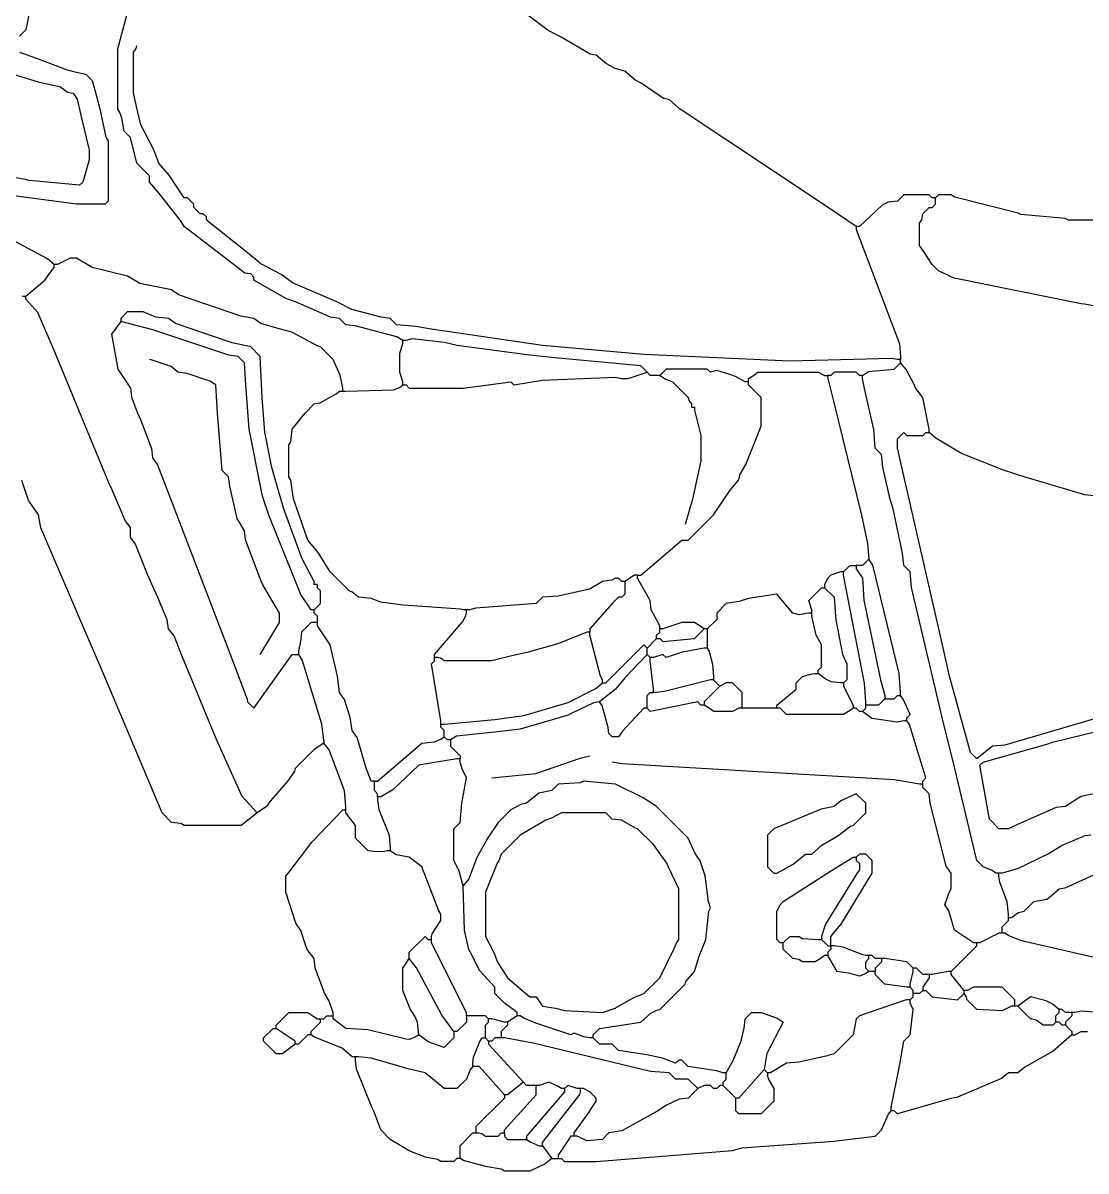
# Model space of a CAD drawing. Header units: millimetres. Extents: x 0.9 to 72.5, y 0.8 to 49.4.
# Drawn here: x 21.82 to 44.53, y 7.86 to 32.39 of the extents above; entities that cross this region are included whole.
import ezdxf

# ---------------------------------------------------------------- set-up
doc = ezdxf.new("R2010")
doc.units = ezdxf.units.MM
doc.layers.add('Default', color=3, linetype='Continuous')

msp = doc.modelspace()

# ---------------------------------------------------------------- linework, layer by layer
at = {"layer": 'Default'}
for points in [[(28.6512, 24.519467), (28.718933, 24.519467), (29.732957, 24.551093), (29.863627, 24.600747), (29.938133, 24.654933), (29.938133, 24.722667), (29.8704, 24.925867), (29.8704, 25.332267), (29.938133, 25.535467), (29.938133, 25.6032), (29.80944, 25.68448), (28.916157, 25.917961), (28.718933, 25.941867), (28.583467, 26.077333), (28.386243, 26.101239), (27.641973, 26.429547), (27.438773, 26.504053), (26.754667, 26.890133), (26.754667, 26.957867), (26.686933, 27.0256), (26.55824, 27.04592), (25.264533, 28.0416), (25.181169, 28.166646), (24.706411, 28.774475), (24.519467, 28.989867), (24.519467, 29.125333), (24.248533, 29.396267), (24.113067, 29.938133), (23.9776, 30.0736), (23.930187, 30.351307), (23.889547, 30.473227), (23.842133, 30.547733), (23.842133, 31.834667), (24.133387, 32.911627)], [(21.969506, 32.709224), (21.877867, 32.241067), (21.7424, 32.1056)], [(39.624, 28.0416), (38.939893, 28.502187), (35.843125, 30.563989), (35.627733, 30.750933), (35.505813, 30.778027), (35.024907, 31.103147), (34.894859, 31.173589), (34.679467, 31.360533), (34.469493, 31.41472), (34.285259, 31.512256), (34.069867, 31.6992), (33.941173, 31.71952), (33.318027, 32.08528), (33.043446, 32.225436), (32.579733, 32.579733)], [(45.78096, 17.834187), (42.802256, 16.959385), (42.536533, 16.933333), (42.197867, 16.6624), (42.0624, 16.797867), (41.614318, 18.428677), (41.478851, 19.038277), (40.504533, 23.300267), (40.504533, 23.503467), (40.64, 23.638933), (40.707733, 23.5712), (41.0464, 23.5712), (41.114133, 23.638933), (41.181867, 23.638933), (41.181867, 23.706667), (41.0464, 24.384), (40.897387, 24.580427), (40.86352, 24.661707), (40.692103, 24.983179), (40.572267, 25.129067), (40.572267, 25.1968), (40.504533, 25.1968), (40.37584, 25.21712), (38.202656, 25.16406), (35.083091, 25.301731), (32.920791, 25.498811), (30.543157, 25.846674), (30.213643, 25.901593), (29.802667, 25.941867), (29.6672, 26.077333), (29.469976, 26.101239), (28.847627, 26.266987), (28.522507, 26.429547), (27.579659, 26.838656), (27.352075, 27.009344), (26.90335, 27.24532), (26.605984, 27.483213), (25.738667, 28.177067), (25.738667, 28.2448), (25.670933, 28.312533), (25.6032, 28.312533), (25.467733, 28.448), (25.467733, 28.515733), (25.332267, 28.6512), (25.264533, 28.6512), (25.076964, 28.932554), (24.941497, 29.135754), (24.722667, 29.396267), (24.614293, 29.680747), (24.340173, 30.215043), (24.275993, 30.484577), (24.1808, 30.8864), (24.1808, 31.766933), (24.234987, 31.84144), (24.248533, 31.9024)], [(21.7424, 31.766933), (22.08784, 31.645013), (22.764376, 31.384439), (22.955624, 31.336627), (23.1648, 31.2928), (23.300267, 31.157333), (23.38832, 30.82544), (23.459639, 30.55371), (23.59152, 29.944907), (23.638933, 29.8704), (23.638933, 28.583467), (23.5712, 28.515733), (22.9616, 28.515733), (21.672432, 28.687645)], [(21.5392, 31.2928), (21.606933, 31.2928), (22.142824, 31.133427), (22.622933, 31.021867), (22.771947, 30.913493), (22.893867, 30.8864), (22.975147, 30.757707), (23.055385, 30.417477), (23.232533, 29.6672), (23.232533, 29.464), (23.097067, 28.989867), (23.029333, 28.922133), (21.948169, 29.020697), (21.871093, 29.044053), (20.997333, 29.193067), (20.9296, 29.193067)], [(45.72, 28.177067), (44.162133, 28.177067), (44.092165, 28.213512), (43.13936, 28.298987), (43.085173, 28.32608), (41.730507, 28.664747), (41.656, 28.718933), (41.385067, 28.718933), (41.317333, 28.6512), (41.2496, 28.6512), (41.181867, 28.718933), (40.64, 28.718933), (40.504533, 28.583467), (40.30731, 28.559561), (40.180552, 28.49895), (39.691733, 28.0416), (39.624, 28.0416), (39.624, 27.973867), (40.546215, 25.530256), (40.572267, 25.264533), (40.572267, 25.1968)], [(46.594557, 25.985694), (44.504447, 26.377444), (44.42849, 26.388541), (41.71696, 26.937547), (41.385067, 27.093333), (41.2496, 27.2288), (41.062656, 27.511925), (40.978667, 27.6352), (40.978667, 28.109333), (41.02608, 28.18384), (41.0464, 28.312533), (41.181867, 28.448), (41.2496, 28.448), (41.317333, 28.515733), (41.317333, 28.583467), (41.317333, 28.6512)], [(21.810133, 26.551467), (21.877867, 26.551467), (22.284267, 26.890133), (22.367631, 27.015179), (22.487467, 27.161067), (22.487467, 27.2288), (22.341579, 27.348636), (21.325579, 27.890503)], [(29.328533, 16.188267), (29.396267, 16.188267), (30.198646, 16.881231), (30.344533, 17.001067), (30.610256, 17.027118), (30.74416, 17.082347), (30.818667, 17.136533), (30.818667, 17.272), (30.750933, 17.339733), (30.750933, 17.407467), (30.750933, 17.4752), (30.547733, 18.6944), (30.615467, 18.762133), (30.615467, 18.829867), (30.615467, 18.8976), (31.208227, 19.590089), (31.279253, 19.717173), (31.2928, 19.778133), (31.2928, 19.845867), (31.225067, 19.845867), (31.164107, 19.859413), (29.939905, 19.945487), (29.468064, 20.009781), (29.25559, 20.090749), (28.989867, 20.1168), (28.843979, 20.236636), (28.786667, 20.252267), (28.380267, 20.658667), (28.12288, 21.07184), (27.906133, 21.336), (27.595915, 22.220597), (27.539019, 22.618869), (27.499733, 22.690667), (27.499733, 23.368), (27.541415, 23.440944), (27.567467, 23.706667), (27.8384, 24.045333), (28.0416, 24.248533), (28.170293, 24.268853), (28.50896, 24.46528), (28.583467, 24.519467), (28.6512, 24.519467), (28.6512, 24.5872), (28.597013, 24.864907), (28.448, 25.1968), (28.177067, 25.467733), (28.119754, 25.483364), (27.56149, 25.782494), (27.290557, 25.850227), (26.90368, 25.96896), (26.754667, 26.077333), (26.47696, 26.124747), (25.142613, 26.57856), (24.9936, 26.686933), (24.316267, 26.8224), (24.052107, 26.978187), (23.300267, 27.161067), (22.9616, 27.364267), (22.826133, 27.364267), (22.5552, 27.2288), (22.487467, 27.2288)], [(26.8224, 15.510933), (26.500389, 15.86348), (25.955413, 17.075573), (25.17648, 18.95856), (25.149387, 19.03984), (25.045703, 19.293579), (24.925867, 19.439467), (24.901961, 19.63669), (24.702347, 20.110027), (24.478827, 20.60448), (24.22144, 21.25472), (24.113067, 21.403733), (24.113067, 21.606933), (24.004693, 21.755947), (23.720213, 22.426507), (23.65248, 22.561973), (22.507787, 25.33904), (22.13228, 26.199584), (21.877867, 26.483733), (21.877867, 26.551467)], [(28.109333, 19.574933), (28.109333, 19.642667), (28.109333, 19.7104), (28.0416, 19.778133), (28.0416, 19.845867), (28.177067, 19.981333), (28.177067, 20.252267), (28.109333, 20.32), (28.109333, 20.387733), (28.0416, 20.387733), (28.0416, 20.455467), (27.784213, 20.936373), (27.384587, 22.020107), (27.137161, 22.88789), (26.988697, 23.641503), (26.927036, 24.381431), (26.890133, 25.264533), (26.686933, 25.467733), (26.287307, 25.555787), (26.206027, 25.58288), (25.07488, 25.96896), (24.925867, 26.077333), (24.660144, 26.103385), (24.384, 26.2128), (24.045333, 26.2128), (23.909867, 26.077333), (23.909867, 26.0096), (23.706667, 25.738667), (23.842133, 24.9936), (24.113067, 24.5872), (24.136973, 24.389976), (24.268853, 24.052107), (24.329813, 23.91664), (24.563294, 23.29429), (24.5872, 23.097067), (24.695573, 22.948053), (26.199253, 19.026293), (26.605653, 17.94256), (26.6192, 17.8816), (26.754667, 17.746133), (27.567467, 18.8976), (27.6352, 18.8976), (27.702933, 18.8976)], [(28.0416, 19.845867), (27.973867, 19.845867), (27.75712, 20.17776), (27.073013, 21.871093), (26.933961, 22.27829), (26.650488, 23.708902), (26.580644, 24.658581), (26.551467, 25.129067), (26.416, 25.264533), (26.218776, 25.288439), (24.593176, 25.830306), (23.909867, 26.0096)], [(29.938133, 24.654933), (30.005867, 24.654933), (30.0736, 24.5872), (31.225067, 24.5872), (32.241067, 24.722667), (32.3088, 24.654933), (32.91975, 24.758001), (34.474917, 24.822799), (34.611733, 24.7904), (34.7472, 24.7904), (35.1536, 24.925867), (35.018133, 25.061333), (33.186316, 25.234355), (32.582751, 25.294712), (31.093247, 25.496911), (30.824643, 25.559373), (30.141333, 25.637067), (30.005867, 25.6032), (29.938133, 25.6032)], [(26.890133, 18.8976), (27.296533, 19.574933), (27.296533, 19.778133), (26.94432, 20.38096), (26.910453, 20.46224), (26.575373, 21.341976), (26.551467, 21.5392), (26.39568, 21.80336), (26.236706, 22.493443), (26.2128, 22.690667), (26.077333, 22.826133), (25.972045, 24.048351), (25.941867, 24.654933), (25.813173, 24.736213), (25.32629, 24.901961), (25.129067, 24.925867), (24.983179, 25.045703), (24.580427, 25.183253), (24.519467, 25.1968)], [(39.759467, 24.858133), (39.88816, 24.939413), (40.4368, 24.9936), (40.572267, 25.129067)], [(34.9504, 20.590933), (35.018133, 20.590933), (35.898667, 21.336), (36.034133, 21.336), (36.576, 21.877867), (36.930923, 22.407541), (37.117867, 22.622933), (37.14496, 22.744853), (37.26688, 22.954827), (37.592, 23.7744), (37.592, 24.384), (37.321067, 24.654933), (37.321067, 24.722667), (37.253333, 24.722667), (37.04336, 24.837813), (36.92144, 24.878453), (36.643733, 24.959733), (36.508267, 24.925867), (36.440533, 24.9936), (35.56, 24.9936), (35.424533, 24.858133), (35.553227, 24.776853), (35.695467, 24.722667), (36.034133, 24.384), (36.04768, 24.32304), (36.101867, 24.248533), (36.101867, 24.1808), (36.1696, 24.1808), (36.1696, 24.113067), (36.305067, 23.5712), (36.305067, 23.029333), (36.125773, 22.210557), (35.9664, 21.674667)], [(35.424533, 24.858133), (35.221333, 24.858133), (35.1536, 24.925867)], [(37.321067, 24.722667), (37.321067, 24.7904), (37.44976, 24.87168), (37.524267, 24.925867), (38.8112, 24.925867), (38.946667, 24.858133), (39.0144, 24.858133)], [(42.739733, 12.937067), (42.739733, 13.0048), (42.739733, 13.072533), (42.8752, 13.208), (42.8752, 13.275733), (42.8752, 13.343467), (42.849149, 13.60919), (42.69232, 14.027573), (42.672, 14.156267), (42.672, 14.224), (42.604267, 14.224), (42.52976, 14.278187), (42.333333, 14.359467), (42.197867, 14.494933), (41.679906, 16.668376), (41.496627, 17.40149), (40.802926, 20.324577), (40.775467, 20.658667), (40.64, 20.794133), (40.613949, 21.059856), (40.41648, 22.00656), (40.348747, 22.20976), (40.191918, 22.899077), (40.165867, 23.1648), (40.0304, 23.300267), (40.001952, 23.702603), (39.803294, 24.581224), (39.759467, 24.7904), (39.759467, 24.858133), (39.691733, 24.858133), (39.624, 24.925867), (39.149867, 24.925867), (39.082133, 24.858133), (39.0144, 24.858133), (39.0144, 24.7904), (39.13632, 24.309493), (39.739147, 21.871093), (39.867474, 21.26369), (39.894933, 20.9296), (39.759467, 20.794133), (39.691733, 20.794133), (39.624, 20.794133), (39.624, 20.7264), (39.759467, 20.5232), (39.788644, 20.052714), (40.139815, 18.350523), (40.2336, 18.017067), (40.2336, 17.949333), (40.301333, 17.949333), (40.4368, 17.949333), (40.504533, 18.017067), (40.572267, 18.017067), (40.572267, 18.0848), (40.543819, 18.487136), (39.976213, 20.800907), (39.894933, 20.9296)], [(44.704, 22.284267), (44.506776, 22.308173), (43.354544, 22.648985), (43.275624, 22.666761), (42.746507, 22.83968), (42.665227, 22.873547), (41.872747, 23.191893), (41.713313, 23.284636), (41.327754, 23.519097), (41.181867, 23.638933)], [(31.157333, 8.128), (31.157333, 8.195733), (31.157333, 8.398933), (31.428267, 8.669867), (31.496, 8.669867), (31.563733, 8.669867), (31.624693, 8.65632), (31.6992, 8.602133), (31.970133, 8.602133), (32.037867, 8.669867), (32.1056, 8.669867), (32.1056, 8.602133), (32.173333, 8.5344), (32.512, 8.5344), (32.579733, 8.5344), (32.65424, 8.480213), (32.850667, 8.398933), (32.9184, 8.398933), (33.1216, 8.128), (32.975713, 8.008164), (32.647467, 7.857067), (32.1056, 7.857067), (32.03329, 7.897341), (31.703777, 7.952259), (31.23184, 8.080587), (31.157333, 8.128), (31.0896, 8.128), (31.021867, 8.060267), (30.750933, 8.060267), (30.67799, 8.101949), (30.417477, 8.154051), (30.084021, 8.279097), (29.6672, 8.5344), (29.464, 8.7376), (29.314987, 9.137227), (29.274347, 9.218507), (28.946039, 10.03051), (28.922133, 10.227733), (28.922133, 10.295467), (28.8544, 10.295467), (28.639008, 10.482411), (28.048373, 10.715413), (27.973867, 10.7696), (27.906133, 10.7696), (27.702933, 10.5664), (27.6352, 10.5664), (27.364267, 10.3632), (27.2288, 10.3632), (26.957867, 10.634133), (26.957867, 10.701867), (27.161067, 10.905067), (27.2288, 10.905067), (27.2288, 10.9728), (27.499733, 11.243733), (27.906133, 11.243733), (28.034827, 11.162453), (28.109333, 11.108267), (28.177067, 11.108267), (28.2448, 11.108267), (28.312533, 11.176), (28.380267, 11.176), (28.448, 11.176), (28.448, 11.243733), (28.353173, 11.50112), (28.260431, 11.660554), (28.065506, 12.197976), (28.0416, 12.3952), (27.892587, 12.591627), (27.862306, 12.67211), (27.755036, 12.994379), (27.650831, 13.150687), (27.432, 13.8176), (27.432, 14.156267), (27.551836, 14.302154), (27.990723, 14.886009), (28.6512, 15.578667), (28.718933, 15.578667), (28.718933, 15.6464), (28.691474, 15.98049), (28.364636, 16.855179), (28.2448, 17.001067), (28.0416, 16.8656), (27.6352, 16.4592), (27.619569, 16.401887), (27.482999, 16.20261), (27.110067, 15.767523), (27.0256, 15.6464), (26.8224, 15.510933), (26.483733, 15.24), (25.264533, 15.24), (25.190824, 15.283827), (24.9936, 15.307733), (24.7904, 15.510933), (23.483147, 18.619893), (23.18512, 19.310773), (22.202987, 21.60016), (22.1488, 21.877867), (21.959147, 22.155573), (21.932053, 22.20976), (21.794503, 22.612513)], [(39.759467, 17.6784), (39.8272, 17.746133), (39.8272, 17.813867), (39.8272, 17.8816), (39.798752, 18.283936), (39.353067, 20.590933), (39.353067, 20.658667), (39.285333, 20.658667), (39.082133, 20.590933), (39.0144, 20.5232), (38.946667, 20.387733), (38.946667, 20.32), (39.149867, 20.1168), (39.178315, 19.714464), (39.190141, 19.63809), (39.332747, 18.890827), (39.4208, 18.6944), (39.4208, 18.355733), (39.353067, 18.288), (39.353067, 18.220267), (39.556267, 17.813867), (39.556267, 17.746133)], [(39.353067, 20.658667), (39.488533, 20.794133), (39.556267, 20.794133), (39.624, 20.794133)], [(34.679467, 20.455467), (34.611733, 20.455467), (34.544, 20.5232), (34.476267, 20.5232), (34.402557, 20.479373), (34.205333, 20.455467), (33.941173, 20.29968), (33.86069, 20.276173), (33.25249, 20.144259), (32.9184, 20.1168), (32.782933, 19.981333), (31.498569, 19.88277), (31.360533, 19.845867), (31.2928, 19.845867)], [(34.205333, 18.288), (34.273067, 18.288), (35.085867, 19.1008), (35.1536, 19.033067), (35.3568, 19.236267), (35.3568, 19.304), (35.424533, 19.371733), (35.424533, 19.439467), (35.424533, 19.5072), (35.245239, 19.851843), (35.221333, 20.049067), (34.9504, 20.5232), (34.9504, 20.590933), (34.882667, 20.590933), (34.679467, 20.455467), (34.679467, 20.387733), (34.679467, 20.184533), (34.611733, 20.1168), (34.544, 20.1168), (34.408533, 19.981333), (33.9344, 19.439467), (33.9344, 19.371733)], [(37.930667, 17.746133), (37.930667, 17.813867), (38.337067, 18.152533), (38.337067, 18.288), (38.472533, 18.423467), (38.682507, 18.477653), (38.743467, 18.4912), (38.8112, 18.4912), (38.8112, 18.558933), (38.878933, 18.626667), (38.878933, 19.1008), (38.770926, 19.308577), (38.675733, 19.7104), (38.675733, 19.778133), (38.608, 19.778133), (38.4048, 19.744267), (38.269333, 19.778133), (37.930667, 20.184533), (37.325131, 20.088352), (37.12464, 20.028747), (36.846933, 19.981333), (36.643733, 19.778133), (36.643733, 19.642667), (36.440533, 19.439467), (36.440533, 19.371733), (36.440533, 19.1008), (36.440533, 19.033067), (36.484361, 18.959357), (36.549949, 18.68919), (36.576, 18.423467), (36.576, 18.355733), (36.711467, 18.220267), (36.3728, 17.8816), (36.3728, 17.813867)], [(38.675733, 19.778133), (38.675733, 19.845867), (38.608, 20.049067), (38.878933, 20.32), (38.946667, 20.32)], [(29.396267, 15.8496), (29.396267, 15.917333), (29.328533, 15.985067), (29.328533, 16.120533), (29.328533, 16.188267), (29.2608, 16.188267), (29.149239, 16.465176), (28.962773, 17.122987), (28.8544, 17.272), (28.810573, 17.54891), (28.69184, 17.935787), (28.583467, 18.0848), (28.539639, 18.429443), (28.380267, 19.1008), (28.109333, 19.5072), (28.109333, 19.574933), (28.0416, 19.574933), (27.973867, 19.574933), (27.770667, 19.371733), (27.746761, 19.17451), (27.702933, 18.965333), (27.702933, 18.8976), (27.784213, 18.768907), (28.197387, 17.41424), (28.2448, 17.001067)], [(35.3568, 19.236267), (35.424533, 19.236267), (35.492267, 19.168533), (36.1696, 19.236267), (36.3728, 19.439467), (36.1696, 19.574933), (35.898667, 19.574933), (35.492267, 19.439467), (35.424533, 19.439467)], [(36.440533, 19.439467), (36.3728, 19.439467)], [(30.750933, 17.407467), (30.818667, 17.407467), (31.900302, 17.506669), (32.518773, 17.590347), (32.912424, 17.702306), (33.46704, 17.868053), (34.059446, 18.168164), (34.205333, 18.288), (34.205333, 18.355733), (34.15792, 18.43024), (33.9344, 19.304), (33.9344, 19.371733), (33.866667, 19.371733), (33.250293, 19.12112), (32.584944, 18.939282), (32.23649, 18.857326), (31.834667, 18.762133), (30.818667, 18.762133), (30.74416, 18.81632), (30.6832, 18.829867), (30.615467, 18.829867)], [(35.1536, 17.746133), (35.1536, 17.813867), (35.1536, 18.017067), (35.221333, 18.0848), (35.289067, 18.0848), (35.289067, 18.152533), (35.221333, 18.762133), (35.221333, 18.829867), (35.1536, 18.8976), (34.69625, 18.408781), (34.476267, 18.152533), (34.1376, 17.8816)], [(35.1536, 18.8976), (35.1536, 19.033067)], [(36.440533, 19.033067), (36.3728, 19.033067), (35.904643, 18.941427), (35.56, 18.829867), (35.492267, 18.8976), (35.289067, 18.829867), (35.221333, 18.829867)], [(39.353067, 18.288), (39.285333, 18.288), (39.08811, 18.311906), (38.957087, 18.371364), (38.8112, 18.4912)], [(36.576, 18.355733), (36.508267, 18.355733), (35.554024, 18.108706), (35.3568, 18.0848), (35.289067, 18.0848)], [(37.1856, 17.746133), (37.1856, 17.813867), (37.1856, 18.0848), (36.9824, 18.288), (36.846933, 18.288), (36.711467, 18.220267)], [(40.2336, 17.949333), (40.098133, 17.813867), (39.894933, 17.813867), (39.8272, 17.813867)], [(40.707733, 17.4752), (40.707733, 17.542933), (40.775467, 17.610667), (40.626453, 17.94256), (40.572267, 18.017067)], [(41.0464, 16.120533), (41.0464, 16.188267), (41.114133, 16.256), (40.76192, 17.400693), (40.707733, 17.4752), (40.64, 17.4752), (40.500886, 17.446023), (39.955893, 17.529387), (39.759467, 17.6784), (39.691733, 17.6784), (39.624, 17.746133), (39.556267, 17.746133), (39.48176, 17.691947), (39.353067, 17.610667), (38.133867, 17.610667), (37.9984, 17.746133), (37.930667, 17.746133), (37.862933, 17.746133), (37.253333, 17.746133), (37.1856, 17.746133), (37.117867, 17.746133), (36.9824, 17.6784), (36.576, 17.6784), (36.501493, 17.732587), (36.3728, 17.813867), (36.305067, 17.813867), (36.237333, 17.8816), (35.221333, 17.6784), (35.1536, 17.746133), (35.085867, 17.746133), (34.628517, 17.257314), (34.544, 17.136533), (34.408533, 17.136533), (34.3408, 17.204267), (34.32048, 17.33296), (34.191787, 17.807093), (34.1376, 17.8816), (34.008907, 17.86128), (33.517579, 17.626297), (33.46704, 17.59712), (32.440619, 17.301177), (31.899831, 17.235097), (31.082827, 17.15008), (30.954133, 17.0688), (30.954133, 17.001067), (30.954133, 16.933333), (31.157333, 16.730133), (31.157333, 16.6624)], [(44.704, 15.917333), (44.426293, 15.863147), (44.0944, 15.6464), (43.897176, 15.622494), (43.071627, 15.26032), (42.8752, 15.172267), (42.672, 15.172267), (42.4688, 15.375467), (42.2656, 16.526933), (42.333333, 16.594667), (43.694773, 16.980747), (43.816693, 17.021387), (44.839467, 17.272)], [(30.954133, 17.0688), (30.8864, 17.0688), (30.818667, 17.136533)], [(31.834667, 16.256), (32.779629, 16.35347), (33.724427, 16.675947), (33.9344, 16.730133)], [(34.002133, 10.701867), (34.002133, 10.7696), (34.1376, 10.905067), (35.018133, 11.040533), (35.233525, 11.227477), (35.363573, 11.29792), (35.424533, 11.311467), (35.9664, 11.853333), (35.982656, 11.908875), (36.1696, 12.124267), (36.264427, 12.449387), (36.410355, 12.804618), (36.470712, 13.408182), (36.508267, 13.478933), (36.469711, 13.618047), (36.396706, 14.162243), (36.289436, 14.484513), (36.185231, 14.640821), (36.034133, 14.969067), (35.3568, 15.6464), (35.073675, 15.833344), (34.476267, 16.120533), (33.798933, 16.188267), (33.727553, 16.149711), (33.257067, 16.120533), (33.1216, 15.985067), (32.843893, 15.93088), (32.579733, 15.714133), (32.457813, 15.68704), (32.241067, 15.578667), (31.970133, 15.307733), (31.753387, 14.97584), (31.51632, 14.555893), (31.344903, 14.098954), (31.225067, 13.953067), (31.131282, 14.286523), (31.021867, 14.494933), (31.021867, 15.172267), (31.157333, 15.307733), (31.197607, 15.71871), (31.2928, 16.256), (31.204747, 16.452427), (31.157333, 16.594667), (31.157333, 16.6624), (31.0896, 16.6624), (30.484577, 16.567207), (30.2768, 16.526933), (29.719985, 16.001883), (29.464, 15.8496), (29.396267, 15.8496), (29.396267, 15.781867), (29.420173, 15.584643), (29.641149, 15.03159), (29.6672, 14.765867), (29.6672, 14.698133)], [(41.656, 12.124267), (42.197867, 12.666133), (42.197867, 12.733867), (42.130133, 12.733867), (41.723733, 13.0048), (41.601813, 13.417973), (41.520533, 13.546667), (41.567947, 13.688907), (41.608587, 13.810827), (41.656, 13.885333), (41.656, 14.224), (41.547627, 14.373013), (41.205773, 15.72011), (41.181867, 15.917333), (41.0464, 16.0528), (41.0464, 16.120533), (40.978667, 16.120533), (40.44201, 16.214318), (34.614124, 16.558011), (34.408533, 16.594667)], [(31.428267, 10.092267), (31.428267, 10.16), (31.448587, 10.288693), (31.57728, 10.62736), (31.631467, 10.701867), (31.6992, 10.701867), (31.6992, 10.7696), (31.6992, 10.9728), (31.766933, 11.040533), (31.766933, 11.108267), (31.6992, 11.176), (31.360533, 11.176), (31.2928, 11.176), (31.2928, 11.108267), (31.2928, 11.040533), (31.0896, 10.837333), (31.021867, 10.837333), (31.021867, 10.7696), (31.021867, 10.701867), (30.818667, 10.498667), (30.473227, 10.620587), (30.2768, 10.7696), (30.250749, 11.035323), (30.193436, 11.165579), (30.089231, 11.321887), (29.938133, 11.717867), (29.938133, 12.192), (30.019413, 12.320693), (30.0736, 12.3952), (30.0736, 12.530667), (30.412267, 12.869333), (30.48, 12.8016), (30.547733, 12.8016), (30.547733, 12.869333), (30.563364, 12.926646), (30.750933, 13.208), (30.750933, 13.343467), (30.70352, 13.417973), (30.344533, 14.359467), (30.0736, 14.562667), (29.795893, 14.616853), (29.6672, 14.698133), (29.599467, 14.698133), (29.538507, 14.684587), (29.39029, 14.674227), (29.193067, 14.698133), (28.922133, 14.969067), (28.922133, 15.24), (28.718933, 15.510933), (28.718933, 15.578667)], [(44.636267, 15.0368), (44.507573, 15.01648), (44.037087, 14.817969), (43.74896, 14.643947), (43.072424, 14.315639), (42.739733, 14.224), (42.672, 14.224)], [(40.775467, 11.514667), (40.8432, 11.5824), (40.8432, 11.650133), (40.8432, 11.717867), (40.775467, 11.7856), (40.707733, 11.7856), (40.2336, 11.853333), (40.0304, 12.056533), (40.0304, 12.124267), (39.962667, 12.124267), (39.894933, 12.124267), (39.820427, 12.07008), (39.691733, 12.022667), (39.495307, 12.076853), (39.2176, 12.124267), (39.0144, 12.462933), (38.946667, 12.462933), (38.87216, 12.408747), (38.743467, 12.327467), (38.472533, 12.327467), (38.398027, 12.37488), (38.269333, 12.3952), (38.066133, 12.5984), (38.066133, 12.666133), (38.066133, 12.733867), (37.9984, 12.733867), (37.930667, 12.8016), (37.930667, 13.4112), (37.9984, 13.546667), (38.066133, 13.6144), (39.094325, 14.275477), (39.556267, 14.562667), (39.624, 14.562667), (39.624, 14.494933), (39.691733, 14.4272), (39.691733, 14.291733), (39.637547, 14.217227), (38.966987, 13.133493), (38.878933, 12.869333), (38.878933, 12.8016), (39.0144, 12.666133), (39.082133, 12.666133), (39.082133, 12.733867), (39.082133, 12.869333), (39.300964, 13.129846), (39.962667, 14.224), (39.962667, 14.494933), (39.8272, 14.6304), (39.691733, 14.6304), (39.624, 14.562667)], [(42.8752, 13.275733), (42.942933, 13.275733), (43.091947, 13.384107), (43.213867, 13.4112), (43.417067, 13.6144), (43.694773, 13.668587), (43.743541, 13.698389), (43.958933, 13.885333), (44.087627, 13.905653), (44.832693, 14.24432)], [(32.376533, 11.176), (32.376533, 11.243733), (32.1056, 11.446933), (31.9024, 11.650133), (31.9024, 11.7856), (31.580389, 12.138146), (31.376164, 12.541087), (31.346987, 12.591627), (31.256536, 13.006898), (31.225067, 13.953067)], [(31.2928, 11.176), (31.2928, 11.243733), (30.547733, 12.733867), (30.547733, 12.8016)], [(38.066133, 12.733867), (38.2016, 12.869333), (38.4048, 12.869333), (38.47711, 12.829059), (38.8112, 12.8016), (38.878933, 12.8016)], [(45.449067, 12.192), (45.381333, 12.192), (45.324021, 12.207631), (45.03809, 12.367741), (44.708577, 12.422659), (43.219077, 12.759918), (43.13936, 12.78128), (42.881973, 12.88288), (42.807467, 12.937067), (42.739733, 12.937067), (42.672, 12.937067), (42.2656, 12.733867), (42.197867, 12.733867)], [(39.894933, 12.124267), (39.8272, 12.192), (39.8272, 12.327467), (39.894933, 12.3952), (39.894933, 12.462933), (39.8272, 12.462933), (39.76624, 12.47648), (39.34709, 12.642227), (39.149867, 12.666133), (39.082133, 12.666133), (39.082133, 12.5984), (39.0144, 12.530667), (39.0144, 12.462933)], [(31.021867, 10.837333), (30.767189, 11.188192), (30.224697, 12.202421), (30.0736, 12.3952)], [(40.165867, 12.3952), (40.098133, 12.3952), (40.0304, 12.3952), (39.962667, 12.462933), (39.894933, 12.462933)], [(40.775467, 11.7856), (40.775467, 11.853333), (40.8432, 12.124267), (40.8432, 12.192), (40.707733, 12.327467), (40.430824, 12.371294), (40.2336, 12.3952), (40.165867, 12.3952), (40.165867, 12.327467), (40.0304, 12.192), (40.0304, 12.124267)], [(41.181867, 12.056533), (41.114133, 12.056533), (41.0464, 12.056533), (40.910933, 12.192), (40.8432, 12.192)], [(44.0944, 10.9728), (44.026667, 10.9728), (43.958933, 11.040533), (43.8912, 11.040533), (43.823467, 10.9728), (43.620267, 10.9728), (43.471253, 11.081173), (43.349333, 11.108267), (43.0784, 11.3792), (43.010667, 11.3792), (42.942933, 11.3792), (42.739733, 11.2776), (42.197867, 11.311467), (41.994667, 11.514667), (41.98112, 11.575627), (41.926933, 11.650133), (41.926933, 11.717867), (41.656, 12.056533), (41.656, 12.124267), (41.588267, 12.124267), (41.2496, 12.056533), (41.181867, 12.056533), (41.181867, 11.9888), (41.0464, 11.7856), (41.0464, 11.717867), (41.114133, 11.717867), (41.2496, 11.5824), (41.791467, 11.514667), (41.926933, 11.650133)], [(43.010667, 11.3792), (43.010667, 11.446933), (43.010667, 11.514667), (42.739733, 11.7856), (42.130133, 11.7856), (41.994667, 11.717867), (41.926933, 11.717867)], [(41.0464, 11.717867), (40.978667, 11.650133), (40.910933, 11.650133), (40.8432, 11.650133)], [(43.8912, 11.040533), (43.8912, 11.108267), (43.8912, 11.176), (43.958933, 11.243733), (43.958933, 11.311467), (43.813046, 11.431303), (43.682024, 11.490761), (43.349333, 11.5824), (43.0784, 11.3792)], [(33.1216, 8.128), (33.189333, 8.128), (33.257067, 8.128), (33.3248, 8.128), (33.392533, 8.060267), (34.069867, 8.060267), (36.979624, 8.294002), (37.178827, 8.35152), (39.147476, 8.497744), (40.0304, 8.602133), (40.165867, 8.7376), (40.31488, 9.069493), (40.369067, 9.144), (40.369067, 9.211733), (40.546215, 10.097477), (40.64, 10.634133), (40.775467, 10.7696), (40.8432, 11.311467), (40.775467, 11.446933), (40.775467, 11.514667), (40.707733, 11.514667), (40.646773, 11.50112), (39.691733, 11.176), (39.624, 11.108267), (39.556267, 10.7696), (39.149867, 10.3632), (39.088907, 10.349653), (39.008424, 10.319373), (38.39959, 10.186051), (38.133867, 10.16), (37.7952, 9.9568), (37.727467, 9.9568), (37.727467, 9.889067), (37.741013, 9.828107), (37.862933, 9.618133), (37.862933, 9.3472), (37.592, 9.076267), (37.117867, 9.076267), (37.050133, 9.144), (37.050133, 9.3472), (37.050133, 9.414933), (36.7792, 9.685867), (36.711467, 9.685867), (36.643733, 9.618133), (36.576, 9.618133), (36.508267, 9.685867), (36.3728, 9.685867), (36.237333, 9.618133), (36.034133, 9.414933), (35.83691, 9.391027), (35.570421, 9.263836), (35.363573, 9.130453), (34.618507, 8.71728), (34.3408, 8.669867), (34.205333, 8.5344), (33.866667, 8.500533), (33.663467, 8.602133), (33.595733, 8.602133), (33.528, 8.602133), (33.257067, 8.195733), (33.257067, 8.128)], [(44.229867, 11.243733), (44.162133, 11.243733), (44.0944, 11.243733), (44.026667, 11.311467), (43.958933, 11.311467)], [(27.973867, 10.7696), (27.973867, 10.837333), (28.177067, 11.040533), (28.177067, 11.108267)], [(30.2768, 10.7696), (30.202293, 10.715413), (30.0736, 10.668), (30.00129, 10.674407), (29.189419, 10.875889), (28.718933, 10.905067), (28.448, 11.108267), (28.448, 11.176)], [(32.173333, 11.040533), (32.1056, 11.040533), (31.834667, 11.108267), (31.766933, 11.108267)], [(36.846933, 9.9568), (36.7792, 9.9568), (36.639157, 9.997074), (36.034133, 10.092267), (35.898667, 10.227733), (35.830933, 10.227733), (35.7632, 10.16), (35.487056, 10.269415), (35.14839, 10.337149), (34.544, 10.430933), (34.408533, 10.5664), (34.1376, 10.5664), (34.002133, 10.701867), (33.9344, 10.701867), (33.805707, 10.722187), (33.595733, 10.803467), (33.528, 10.7696), (32.77616, 11.020213), (32.518773, 11.121813), (32.444267, 11.176), (32.376533, 11.176), (32.173333, 11.040533), (32.173333, 10.9728), (32.037867, 10.837333), (32.037867, 10.7696), (32.037867, 10.701867)], [(36.7792, 9.685867), (36.7792, 9.7536), (36.846933, 9.821333), (36.846933, 9.889067), (36.846933, 9.9568), (36.995947, 10.22096), (37.161694, 10.64011), (37.229427, 10.911043), (37.253333, 11.108267), (37.3888, 11.243733), (37.592, 11.243733), (37.856957, 11.152094), (37.93744, 11.121813), (38.066133, 11.040533), (37.71392, 10.369973), (37.659733, 10.024533), (37.117867, 9.414933), (37.050133, 9.414933)], [(44.771733, 11.243733), (44.437643, 11.271193), (44.2976, 11.243733), (44.229867, 11.243733), (44.229867, 11.176), (44.0944, 11.040533), (44.0944, 10.9728), (44.229867, 10.837333), (44.229867, 10.7696), (44.2976, 10.7696), (44.433067, 10.837333), (44.568533, 10.837333)], [(27.6352, 10.5664), (27.6352, 10.634133), (27.2288, 10.905067)], [(31.766933, 10.634133), (31.6992, 10.701867)], [(36.237333, 9.618133), (36.034133, 9.821333), (35.7632, 9.821333), (35.627733, 9.9568), (35.225397, 9.985248), (32.72041, 10.592451), (32.1056, 10.701867), (32.037867, 10.701867), (31.970133, 10.701867), (31.9024, 10.701867), (31.834667, 10.634133), (31.766933, 10.634133), (31.766933, 10.5664), (32.512, 9.7536)], [(44.229867, 10.7696), (43.833887, 10.415303), (43.224287, 10.076636), (43.0784, 9.9568), (42.8752, 9.9568), (42.729313, 9.836964), (41.78549, 9.438839), (41.594243, 9.391027), (40.504533, 9.076267), (40.4368, 9.144), (40.369067, 9.144)], [(32.1056, 9.482667), (31.563733, 10.092267), (31.496, 10.092267), (31.428267, 10.092267), (31.37408, 10.01776), (31.2928, 9.821333), (31.0896, 9.618133), (30.818667, 9.618133), (30.412267, 9.9568), (30.01264, 10.044853), (29.93136, 10.07872), (29.25559, 10.269415), (28.989867, 10.295467), (28.922133, 10.295467)], [(37.727467, 9.9568), (37.659733, 10.024533)], [(32.1056, 8.669867), (32.1056, 8.7376), (32.782933, 9.482667), (32.782933, 9.618133), (32.782933, 9.685867), (32.7152, 9.685867), (32.579733, 9.685867), (32.512, 9.7536), (32.173333, 9.482667), (32.1056, 9.482667), (32.1056, 9.414933), (31.496, 8.805333), (31.496, 8.7376), (31.496, 8.669867)], [(32.9184, 8.398933), (32.9184, 8.466667), (33.715569, 9.493087), (33.7312, 9.5504), (33.7312, 9.618133), (33.663467, 9.618133), (33.460267, 9.685867), (33.392533, 9.618133), (33.392533, 9.5504), (32.579733, 8.602133), (32.579733, 8.5344)], [(33.392533, 9.618133), (33.3248, 9.618133), (33.250293, 9.67232), (33.053867, 9.7536), (32.850667, 9.685867), (32.782933, 9.685867)], [(33.595733, 8.602133), (33.595733, 8.669867), (33.882297, 9.065846), (34.069867, 9.3472), (34.069867, 9.414933), (33.9344, 9.5504), (33.798933, 9.618133), (33.7312, 9.618133)]]:
    msp.add_lwpolyline(points, dxfattribs=at)
for points in [[(37.930667, 14.224), (38.279754, 14.411569), (38.540267, 14.6304), (38.675733, 14.6304), (38.891125, 14.817344), (39.228021, 15.021169), (39.500725, 15.223744), (39.556267, 15.24), (39.8272, 15.510933), (39.8272, 15.714133), (39.624, 15.917333), (39.295754, 15.766236), (39.149867, 15.6464), (38.87216, 15.592213), (37.862933, 15.172267), (37.727467, 15.0368), (37.727467, 14.359467), (37.862933, 14.224)], [(34.205333, 11.243733), (34.47029, 11.335373), (34.80816, 11.528213), (34.88944, 11.568853), (35.085867, 11.650133), (35.424533, 11.9888), (35.736107, 12.611947), (35.78352, 12.727093), (35.830933, 12.8016), (35.830933, 13.885333), (35.614187, 14.352693), (35.573547, 14.433973), (35.289067, 14.8336), (34.9504, 15.172267), (34.893087, 15.187897), (34.605757, 15.351561), (34.408533, 15.375467), (34.273067, 15.510933), (33.3248, 15.510933), (33.114827, 15.395787), (32.992907, 15.355147), (32.444267, 15.0368), (32.037867, 14.6304), (31.98368, 14.48816), (31.954503, 14.437621), (31.6992, 13.8176), (31.6992, 12.869333), (31.88208, 12.523893), (31.956587, 12.320693), (32.173333, 11.9888), (32.647467, 11.5824), (32.782933, 11.5824), (32.9184, 11.3792), (33.19531, 11.335373), (33.386557, 11.287561)]]:
    msp.add_lwpolyline(points, close=True, dxfattribs=at)

doc.saveas('drawing.dxf')
